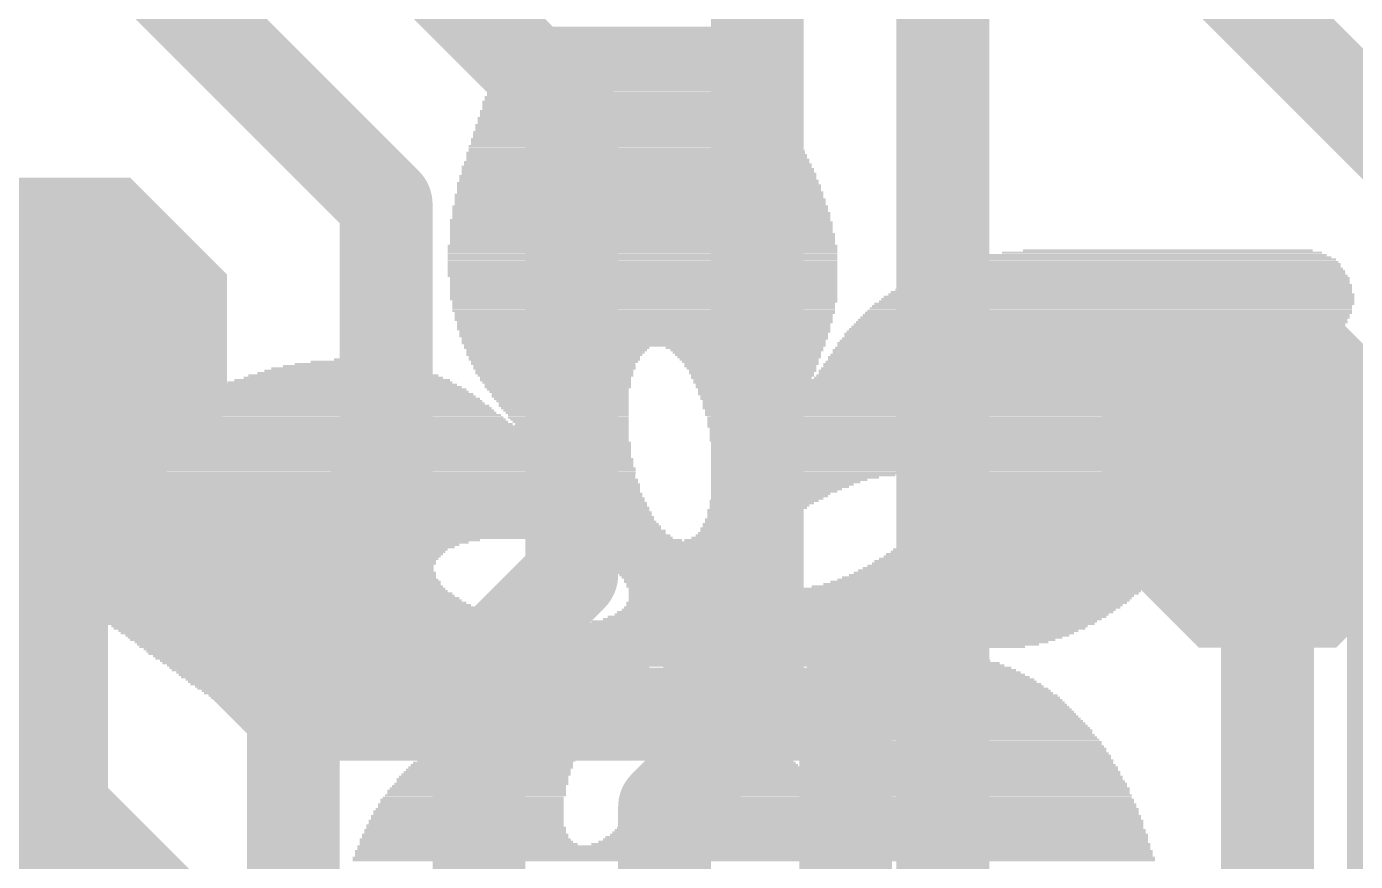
# Model space of a CAD drawing. Extents: x -8.4 to 31.7, y -7.2 to 47.3.
# Drawn here: x 9.937 to 13.576, y 12.932 to 15.218 of the extents above; entities that cross this region are included whole.
import ezdxf

# ---------------------------------------------------------------- set-up
doc = ezdxf.new("R2010")
doc.units = 0
for name, color, linetype in [('1', 12, 'CONTINUOUS'), ('16', 132, 'CONTINUOUS'), ('18', 110, 'CONTINUOUS'), ('22', 6, 'CONTINUOUS')]:
    doc.layers.add(name, color=color, linetype=linetype)

# ---------------------------------------------------------------- blocks, each defined once
blk = doc.blocks.new('RECT')
blk.add_solid([(-0.5, -0.5), (0.5, -0.5), (-0.5, 0.5), (0.5, 0.5)])
blk = doc.blocks.new('OCTAGONV')
at = {"const_width": 0.5}
blk.add_lwpolyline([(-0.25, -0.1036), (-0.25, 0.1036), (-0.1036, 0.25), (0.1036, 0.25), (0.25, 0.1036), (0.25, -0.1036), (0.1036, -0.25), (-0.1036, -0.25), (-0.25, -0.1036), (-0.25, 0.1036)], dxfattribs=at)

msp = doc.modelspace()

# ---------------------------------------------------------------- linework, layer by layer
at = {"layer": '1', "const_width": 0.254}
for points in [[(10.033, 13.97), (10.033, 14.351)], [(10.68, 12.434), (8.89, 14.224)], [(10.668, 13.335), (10.033, 13.97)], [(13.68, 13.625), (13.335, 13.97)], [(13.68, 11.4), (13.68, 13.625)], [(12.18, 13.335), (10.668, 13.335)], [(12.18, 11.4), (12.18, 13.335)]]:
    msp.add_lwpolyline(points, dxfattribs=at)
at = {"layer": '1', "const_width": 0.127}
for points in [[(10.0965, 14.351, 1), (9.9695, 14.351)], [(10.0779, 14.0149, 1), (9.9881, 13.9251)], [(13.3799, 14.0149, 1), (13.2901, 13.9251)], [(9.9695, 13.97, 1), (10.0965, 13.97)], [(13.7435, 13.625, 1), (13.6165, 13.625)], [(13.6351, 13.5801, 1), (13.7249, 13.6699)], [(10.668, 13.3985, 1), (10.668, 13.2715)], [(10.6231, 13.2901, 1), (10.7129, 13.3799)], [(12.2435, 13.335, 1), (12.1165, 13.335)], [(12.18, 13.2715, 1), (12.18, 13.3985)]]:
    msp.add_lwpolyline(points, format="xyb", dxfattribs=at)
at = {"layer": '16', "const_width": 0.254}
for points in [[(11.43, 14.986), (7.874, 18.542)], [(12.446, 9.017), (12.446, 17.272)], [(10.922, 14.732), (9.271, 16.383)], [(11.938, 13.335), (11.938, 15.875)], [(13.081, 15.494), (14.224, 14.351)], [(11.43, 13.716), (11.43, 14.986)], [(10.922, 13.97), (10.922, 14.732)], [(10.033, 7.874), (10.033, 14.351)], [(10.668, 13.716), (10.922, 13.97)], [(13.335, 9.398), (13.335, 13.97)], [(10.668, 7.366), (10.668, 13.716)], [(11.176, 13.462), (11.43, 13.716)], [(11.176, 6.477), (11.176, 13.462)], [(11.684, 13.081), (11.938, 13.335)], [(11.684, 7.874), (11.684, 13.081)]]:
    msp.add_lwpolyline(points, dxfattribs=at)
at = {"layer": '16', "const_width": 0.127}
for points in [[(11.4935, 14.986, 1), (11.3665, 14.986)], [(11.3851, 14.9411, 1), (11.4749, 15.0309)], [(10.9855, 14.732, 1), (10.8585, 14.732)], [(10.8771, 14.6871, 1), (10.9669, 14.7769)], [(10.0965, 14.351, 1), (9.9695, 14.351)], [(10.9669, 13.9251, 1), (10.8771, 14.0149)], [(13.3985, 13.97, 1), (13.2715, 13.97)], [(10.8585, 13.97, 1), (10.9855, 13.97)], [(10.7315, 13.716, 1), (10.6045, 13.716)], [(11.4749, 13.6711, 1), (11.3851, 13.7609)], [(10.6231, 13.7609, 1), (10.7129, 13.6711)], [(11.3665, 13.716, 1), (11.4935, 13.716)], [(11.2395, 13.462, 1), (11.1125, 13.462)], [(11.1311, 13.5069, 1), (11.2209, 13.4171)], [(11.9829, 13.2901, 1), (11.8931, 13.3799)], [(11.8745, 13.335, 1), (12.0015, 13.335)], [(11.7475, 13.081, 1), (11.6205, 13.081)], [(11.6391, 13.1259, 1), (11.7289, 13.0361)]]:
    msp.add_lwpolyline(points, format="xyb", dxfattribs=at)

# ---------------------------------------------------------------- block references
at = {"layer": '18', "xscale": 0.9064, "yscale": 0.9064}
for p in [(10.033, 14.351), (10.033, 14.351), (13.335, 13.97), (13.335, 13.97)]:
    msp.add_blockref('OCTAGONV', p, dxfattribs=at)
at = {"layer": '22', "rotation": 180}
for p, xscale, yscale in [((11.5443, 15.2083), 0.5906, 0.0063), ((11.5443, 15.2146), 0.5778, 0.0064), ((11.5507, 15.1702), 0.6287, 0.0063), ((11.5475, 15.1892), 0.6096, 0.0064), ((11.5507, 15.1829), 0.6159, 0.0063), ((11.5539, 15.1765), 0.6223, 0.0064), ((11.5475, 15.2019), 0.5969, 0.0064), ((11.5475, 15.1956), 0.5969, 0.0063), ((11.557, 15.1448), 0.654, 0.0063), ((11.5602, 15.1384), 0.6604, 0.0064), ((11.5538, 15.1638), 0.635, 0.0064), ((11.557, 15.1575), 0.6414, 0.0063), ((11.557, 15.1511), 0.6414, 0.0064), ((11.5633, 15.1067), 0.6921, 0.0063), ((11.5666, 15.1003), 0.6985, 0.0064), ((11.5633, 15.1194), 0.6795, 0.0063), ((11.5602, 15.1257), 0.6731, 0.0064), ((11.5665, 15.113), 0.6858, 0.0064), ((11.5633, 15.1321), 0.6667, 0.0063), ((11.5729, 15.0686), 0.7366, 0.0063), ((11.5729, 15.0622), 0.7366, 0.0064), ((11.5665, 15.0876), 0.7112, 0.0064), ((11.5697, 15.0813), 0.7176, 0.0063), ((11.5729, 15.0749), 0.7239, 0.0064), ((11.5697, 15.094), 0.7048, 0.0063), ((11.5824, 15.0241), 0.781, 0.0064), ((11.5761, 15.0495), 0.7557, 0.0064), ((11.5792, 15.0432), 0.762, 0.0063), ((11.5792, 15.0368), 0.762, 0.0064), ((11.5824, 15.0305), 0.7684, 0.0063), ((11.5761, 15.0559), 0.7429, 0.0063), ((11.5824, 15.0114), 0.7938, 0.0064), ((11.5856, 15.0051), 0.8001, 0.0063), ((11.5888, 14.9987), 0.8065, 0.0064), ((11.5888, 14.9924), 0.8065, 0.0063), ((11.5824, 15.0178), 0.781, 0.0063), ((11.5919, 14.967), 0.8382, 0.0063), ((11.5951, 14.9606), 0.8446, 0.0064), ((11.5983, 14.9543), 0.8509, 0.0063), ((11.592, 14.9797), 0.8255, 0.0063), ((11.5951, 14.9733), 0.8318, 0.0064), ((11.5888, 14.986), 0.8191, 0.0064), ((11.5983, 14.9289), 0.8763, 0.0063), ((11.6014, 14.9225), 0.8827, 0.0064), ((11.6014, 14.9162), 0.8827, 0.0063), ((11.5951, 14.9479), 0.8572, 0.0064), ((11.5983, 14.9416), 0.8636, 0.0063), ((11.5983, 14.9352), 0.8636, 0.0064), ((11.6046, 14.8908), 0.9144, 0.0063), ((11.6046, 14.8844), 0.9144, 0.0064), ((11.6014, 14.9098), 0.8953, 0.0064), ((11.6047, 14.9035), 0.9017, 0.0063), ((11.6047, 14.8971), 0.9017, 0.0064), ((11.6078, 14.8463), 0.9462, 0.0064), ((11.6047, 14.8717), 0.9271, 0.0064), ((11.6078, 14.8654), 0.9334, 0.0063), ((11.6078, 14.859), 0.9334, 0.0064), ((11.611, 14.8527), 0.9398, 0.0063), ((11.6078, 14.878), 0.9208, 0.0063), ((11.611, 14.8082), 0.9779, 0.0064), ((11.6078, 14.8336), 0.9588, 0.0064), ((11.611, 14.8273), 0.9652, 0.0063), ((11.611, 14.8209), 0.9652, 0.0064), ((11.6142, 14.8146), 0.9715, 0.0063), ((11.611, 14.8399), 0.9525, 0.0063), ((11.611, 14.7892), 0.9906, 0.0063), ((11.6142, 14.7828), 0.9969, 0.0064), ((11.6142, 14.7765), 0.9969, 0.0063), ((11.6142, 14.7701), 0.9969, 0.0064), ((11.6142, 14.7955), 0.9843, 0.0064), ((11.611, 14.8018), 0.9779, 0.0063), ((11.6173, 14.7447), 1.016, 0.0064), ((11.6173, 14.7384), 1.016, 0.0063), ((11.6142, 14.7574), 1.0097, 0.0064), ((11.6142, 14.7511), 1.0097, 0.0063), ((11.6174, 14.7637), 1.0033, 0.0063), ((11.6174, 14.7256), 1.0287, 0.0063), ((11.6174, 14.7193), 1.0287, 0.0064), ((11.6174, 14.713), 1.0287, 0.0063), ((11.6205, 14.7066), 1.035, 0.0064), ((11.6205, 14.7003), 1.035, 0.0063), ((11.6173, 14.732), 1.016, 0.0064), ((11.6173, 14.6875), 1.0414, 0.0063), ((11.6205, 14.6812), 1.0478, 0.0064), ((11.6205, 14.6749), 1.0478, 0.0063), ((11.6205, 14.6685), 1.0478, 0.0064), ((11.6205, 14.6622), 1.0478, 0.0063), ((11.6205, 14.6939), 1.035, 0.0064), ((11.6205, 14.6558), 1.0478, 0.0064), ((11.6237, 14.6494), 1.0541, 0.0063), ((11.6237, 14.6431), 1.0541, 0.0064), ((11.6237, 14.6368), 1.0541, 0.0063), ((11.6237, 14.6304), 1.0541, 0.0064), ((11.6237, 14.6241), 1.0541, 0.0063), ((11.6237, 14.6177), 1.0668, 0.0064), ((11.6237, 14.6113), 1.0668, 0.0063), ((11.6237, 14.605), 1.0668, 0.0064), ((11.6237, 14.5987), 1.0668, 0.0063), ((11.6237, 14.5923), 1.0668, 0.0064), ((13.0334, 14.5923), 0.9271, 0.0064), ((13.0461, 14.5987), 0.8763, 0.0063), ((13.062, 14.605), 0.7937, 0.0064), ((11.6237, 14.586), 1.0668, 0.0063), ((11.6237, 14.5796), 1.0668, 0.0064), ((11.6237, 14.5732), 1.0668, 0.0063), ((11.6237, 14.5669), 1.0668, 0.0064), ((11.6237, 14.5606), 1.0668, 0.0063), ((11.6237, 14.5542), 1.0668, 0.0064), ((12.9858, 14.5542), 1.1113, 0.0064), ((12.9921, 14.5606), 1.0858, 0.0063), ((13.0016, 14.5669), 1.0668, 0.0064), ((13.008, 14.5732), 1.0414, 0.0063), ((13.0175, 14.5796), 1.0096, 0.0064), ((13.0239, 14.586), 0.9715, 0.0063), ((11.6237, 14.5479), 1.0668, 0.0063), ((11.6237, 14.5415), 1.0668, 0.0064), ((11.6237, 14.5352), 1.0668, 0.0063), ((11.6269, 14.5288), 1.0605, 0.0064), ((11.6269, 14.5225), 1.0605, 0.0063), ((11.6269, 14.5161), 1.0605, 0.0064), ((12.954, 14.5161), 1.2128, 0.0064), ((12.9604, 14.5225), 1.2001, 0.0063), ((12.9667, 14.5288), 1.1874, 0.0064), ((12.9699, 14.5352), 1.1684, 0.0063), ((12.9731, 14.5415), 1.1493, 0.0064), ((12.9825, 14.5479), 1.1303, 0.0063), ((11.6269, 14.5098), 1.0605, 0.0063), ((11.6269, 14.5034), 1.0605, 0.0064), ((11.6269, 14.4971), 1.0605, 0.0063), ((11.6269, 14.4907), 1.0605, 0.0064), ((11.6269, 14.4844), 1.0605, 0.0063), ((11.6269, 14.478), 1.0605, 0.0064), ((12.9286, 14.478), 1.289, 0.0064), ((12.935, 14.4844), 1.2763, 0.0063), ((12.935, 14.4907), 1.2637, 0.0064), ((12.9413, 14.4971), 1.251, 0.0063), ((12.9445, 14.5034), 1.2446, 0.0064), ((12.9509, 14.5098), 1.2319, 0.0063), ((11.6269, 14.4717), 1.0605, 0.0063), ((11.6301, 14.4653), 1.0541, 0.0064), ((11.6269, 14.459), 1.0477, 0.0063), ((11.6269, 14.4526), 1.0477, 0.0064), ((11.6269, 14.4463), 1.0477, 0.0063), ((12.9064, 14.4463), 1.3208, 0.0063), ((12.9096, 14.4526), 1.3145, 0.0064), ((12.9159, 14.459), 1.3144, 0.0063), ((12.9223, 14.4653), 1.3017, 0.0064), ((12.9254, 14.4717), 1.2954, 0.0063), ((11.6269, 14.4399), 1.0477, 0.0064), ((11.63, 14.4336), 1.0414, 0.0063), ((11.6269, 14.4272), 1.0351, 0.0064), ((11.6269, 14.4209), 1.0351, 0.0063), ((11.6269, 14.4145), 1.0351, 0.0064), ((11.6301, 14.4082), 1.0287, 0.0063), ((12.881, 14.4082), 1.3462, 0.0063), ((12.8841, 14.4145), 1.3399, 0.0064), ((12.8905, 14.4209), 1.3398, 0.0063), ((12.8937, 14.4272), 1.3335, 0.0064), ((12.9001, 14.4336), 1.3335, 0.0063), ((12.9032, 14.4399), 1.3272, 0.0064), ((11.6269, 14.4018), 1.0223, 0.0064), ((11.6269, 14.3955), 1.0223, 0.0063), ((11.6269, 14.3891), 1.0223, 0.0064), ((11.63, 14.3828), 1.016, 0.0063), ((11.6269, 14.3764), 1.0097, 0.0064), ((11.6269, 14.3701), 1.0097, 0.0063), ((12.8524, 14.3701), 1.3526, 0.0063), ((12.8556, 14.3764), 1.3589, 0.0064), ((12.862, 14.3828), 1.3589, 0.0063), ((12.8651, 14.3891), 1.3526, 0.0064), ((12.8715, 14.3955), 1.3525, 0.0063), ((12.8746, 14.4018), 1.3462, 0.0064), ((11.6269, 14.3574), 0.9969, 0.0063), ((11.6269, 14.351), 0.9969, 0.0064), ((11.6301, 14.3637), 1.0033, 0.0064), ((11.63, 14.3447), 0.9906, 0.0063), ((11.3887, 14.3383), 0.508, 0.0064), ((11.9031, 14.3383), 0.4318, 0.0064), ((12.8302, 14.3383), 1.3589, 0.0064), ((12.8334, 14.3447), 1.3525, 0.0063), ((12.8366, 14.351), 1.3589, 0.0064), ((12.8429, 14.3574), 1.3589, 0.0063), ((12.846, 14.3637), 1.3525, 0.0064), ((10.8204, 14.3002), 0.2096, 0.0064), ((10.8236, 14.3066), 0.0889, 0.0063), ((11.3887, 14.332), 0.4953, 0.0063), ((11.3856, 14.3256), 0.4889, 0.0064), ((11.3824, 14.3193), 0.4826, 0.0063), ((11.3824, 14.3129), 0.4699, 0.0064), ((11.3824, 14.3066), 0.4699, 0.0063), ((11.3824, 14.3002), 0.4572, 0.0064), ((11.9095, 14.332), 0.4191, 0.0063), ((11.9094, 14.3256), 0.4064, 0.0064), ((11.9126, 14.3193), 0.4, 0.0063), ((11.9158, 14.3129), 0.3937, 0.0064), ((11.9158, 14.3066), 0.381, 0.0063), ((11.919, 14.3002), 0.3747, 0.0064), ((12.8016, 14.3002), 1.3526, 0.0064), ((12.8079, 14.3066), 1.3525, 0.0063), ((12.8112, 14.3129), 1.3589, 0.0064), ((12.8143, 14.3193), 1.3526, 0.0063), ((12.8239, 14.332), 1.3589, 0.0063), ((12.8207, 14.3256), 1.3525, 0.0064), ((10.8046, 14.2621), 0.5207, 0.0064), ((10.8077, 14.2685), 0.4762, 0.0063), ((10.8109, 14.2748), 0.4445, 0.0064), ((10.8109, 14.2812), 0.4064, 0.0063), ((10.814, 14.2875), 0.3493, 0.0064), ((10.8173, 14.2939), 0.2921, 0.0063), ((11.3792, 14.2939), 0.4508, 0.0063), ((11.3824, 14.2875), 0.4445, 0.0064), ((11.3824, 14.2812), 0.4445, 0.0063), ((11.3824, 14.2748), 0.4318, 0.0064), ((11.3824, 14.2685), 0.4318, 0.0063), ((11.3856, 14.2621), 0.4255, 0.0064), ((11.9222, 14.2939), 0.3683, 0.0063), ((11.919, 14.2875), 0.3619, 0.0064), ((11.9221, 14.2812), 0.3556, 0.0063), ((11.9253, 14.2748), 0.3492, 0.0064), ((11.9222, 14.2685), 0.3429, 0.0063), ((11.9253, 14.2621), 0.3366, 0.0064), ((12.7762, 14.2621), 1.3526, 0.0064), ((12.7826, 14.2748), 1.3525, 0.0064), ((12.7826, 14.2685), 1.3525, 0.0063), ((12.7889, 14.2812), 1.3526, 0.0063), ((12.7953, 14.2875), 1.3525, 0.0064), ((12.7985, 14.2939), 1.3589, 0.0063), ((10.7823, 14.224), 0.7176, 0.0064), ((10.7887, 14.2304), 0.6795, 0.0063), ((10.7919, 14.2367), 0.6477, 0.0064), ((10.795, 14.2431), 0.616, 0.0063), ((10.8014, 14.2494), 0.5905, 0.0064), ((10.8046, 14.2558), 0.5461, 0.0063), ((11.3856, 14.2558), 0.4127, 0.0063), ((11.3856, 14.2494), 0.4127, 0.0064), ((11.3887, 14.2431), 0.4064, 0.0063), ((11.3919, 14.2367), 0.4, 0.0064), ((11.3919, 14.2304), 0.4, 0.0063), ((11.3919, 14.224), 0.3874, 0.0064), ((11.9221, 14.2558), 0.3302, 0.0063), ((12.6016, 14.2494), 1.6764, 0.0064), ((12.6016, 14.2431), 1.6764, 0.0063), ((12.5984, 14.2304), 1.6574, 0.0063), ((12.6016, 14.2367), 1.6637, 0.0064), ((12.5984, 14.224), 1.6446, 0.0064), ((12.7698, 14.2558), 1.3525, 0.0063), ((10.7569, 14.1923), 0.8572, 0.0063), ((10.7633, 14.1986), 0.8319, 0.0064), ((10.7665, 14.205), 0.8001, 0.0063), ((10.7728, 14.2113), 0.7747, 0.0064), ((10.7791, 14.2177), 0.7366, 0.0063), ((11.3951, 14.2177), 0.381, 0.0063), ((11.3983, 14.2113), 0.3747, 0.0064), ((11.3983, 14.205), 0.3747, 0.0063), ((11.4015, 14.1986), 0.3683, 0.0064), ((11.4046, 14.1923), 0.362, 0.0063), ((12.5984, 14.2177), 1.6446, 0.0063), ((12.5953, 14.2113), 1.6383, 0.0064), ((12.5952, 14.205), 1.6256, 0.0063), ((12.5952, 14.1986), 1.6256, 0.0064), ((12.5953, 14.1923), 1.6129, 0.0063), ((10.7219, 14.1542), 1.0287, 0.0063), ((10.7252, 14.1605), 0.9969, 0.0064), ((10.7315, 14.1669), 0.9716, 0.0063), ((10.741, 14.1732), 0.9398, 0.0064), ((10.7442, 14.1796), 0.9208, 0.0063), ((10.7506, 14.1859), 0.8827, 0.0064), ((11.4078, 14.1859), 0.3556, 0.0064), ((11.4078, 14.1796), 0.3556, 0.0063), ((11.4109, 14.1732), 0.3493, 0.0064), ((11.4142, 14.1669), 0.3429, 0.0063), ((11.4173, 14.1605), 0.3366, 0.0064), ((11.4205, 14.1542), 0.3302, 0.0063), ((12.5889, 14.1796), 1.6002, 0.0063), ((12.5889, 14.1732), 1.6002, 0.0064), ((12.5921, 14.1859), 1.6065, 0.0064), ((12.5857, 14.1605), 1.5812, 0.0064), ((12.5825, 14.1542), 1.5748, 0.0063), ((12.5889, 14.1669), 1.5875, 0.0063), ((10.8395, 14.1161), 1.4923, 0.0063), ((10.8458, 14.1224), 1.4796, 0.0064), ((10.6966, 14.1288), 1.143, 0.0063), ((10.703, 14.1351), 1.1049, 0.0064), ((10.7061, 14.1415), 1.0858, 0.0063), ((10.7157, 14.1478), 1.0541, 0.0064), ((11.4205, 14.1478), 0.3302, 0.0064), ((11.4237, 14.1415), 0.3239, 0.0063), ((11.4268, 14.1351), 0.3175, 0.0064), ((11.43, 14.1288), 0.3112, 0.0063), ((12.5793, 14.1351), 1.5557, 0.0064), ((12.5857, 14.1478), 1.5684, 0.0064), ((12.5826, 14.1415), 1.5621, 0.0063), ((12.5762, 14.1288), 1.5494, 0.0063), ((12.5762, 14.1224), 1.5494, 0.0064), ((12.5762, 14.1161), 1.5367, 0.0063), ((10.7823, 14.078), 1.6192, 0.0063), ((10.7855, 14.0843), 1.6002, 0.0064), ((10.7982, 14.0907), 1.5748, 0.0063), ((10.8077, 14.097), 1.5558, 0.0064), ((10.8173, 14.1034), 1.5367, 0.0063), ((10.8268, 14.1097), 1.5177, 0.0064), ((12.573, 14.1097), 1.5304, 0.0064), ((12.5698, 14.1034), 1.524, 0.0063), ((12.5698, 14.097), 1.524, 0.0064), ((12.5667, 14.0907), 1.5177, 0.0063), ((12.5635, 14.0843), 1.5113, 0.0064), ((12.5635, 14.078), 1.4986, 0.0063), ((10.7347, 14.0462), 1.7145, 0.0064), ((10.7442, 14.0526), 1.6954, 0.0063), ((10.7506, 14.0589), 1.6827, 0.0064), ((10.76, 14.0653), 1.6637, 0.0063), ((10.7696, 14.0716), 1.6446, 0.0064), ((12.5635, 14.0716), 1.4986, 0.0064), ((12.5603, 14.0653), 1.4922, 0.0063), ((12.5572, 14.0589), 1.4859, 0.0064), ((12.5572, 14.0526), 1.4859, 0.0063), ((12.554, 14.0462), 1.4795, 0.0064), ((10.7125, 14.0081), 1.7843, 0.0064), ((10.7125, 14.0145), 1.7717, 0.0063), ((10.7188, 14.0208), 1.759, 0.0064), ((10.722, 14.0272), 1.7526, 0.0063), ((10.7284, 14.0335), 1.7399, 0.0064), ((10.7283, 14.0399), 1.7272, 0.0063), ((12.5412, 14.0145), 1.4541, 0.0063), ((12.5508, 14.0399), 1.4732, 0.0063), ((12.5476, 14.0335), 1.4668, 0.0064), ((12.5476, 14.0272), 1.4668, 0.0063), ((12.5445, 14.0208), 1.4605, 0.0064), ((12.5381, 14.0081), 1.4478, 0.0064), ((10.7061, 13.97), 1.8098, 0.0064), ((10.7061, 13.9891), 1.797, 0.0063), ((10.7061, 13.9827), 1.797, 0.0064), ((10.7093, 13.9764), 1.8034, 0.0063), ((10.7093, 13.9954), 1.7907, 0.0064), ((10.7125, 14.0018), 1.7843, 0.0063), ((12.5381, 14.0018), 1.4478, 0.0063), ((12.5349, 13.9954), 1.4414, 0.0064), ((12.065, 13.9891), 0.5016, 0.0063), ((12.0428, 13.9827), 0.4572, 0.0064), ((12.0269, 13.9764), 0.4254, 0.0063), ((12.0174, 13.97), 0.4064, 0.0064), ((12.7985, 13.9891), 0.9017, 0.0063), ((12.8111, 13.9827), 0.8636, 0.0064), ((12.8207, 13.9764), 0.8445, 0.0063), ((12.8207, 13.97), 0.8319, 0.0064), ((10.7061, 13.951), 1.8224, 0.0063), ((10.7061, 13.9446), 1.8224, 0.0064), ((10.7093, 13.9383), 1.8288, 0.0063), ((10.7093, 13.9637), 1.8161, 0.0063), ((10.7093, 13.9573), 1.8161, 0.0064), ((11.9856, 13.9446), 0.3429, 0.0064), ((12.0079, 13.9637), 0.3873, 0.0063), ((12.0015, 13.9573), 0.3746, 0.0064), ((11.992, 13.951), 0.3556, 0.0063), ((11.9761, 13.9383), 0.3238, 0.0063), ((12.8207, 13.9637), 0.8191, 0.0063), ((12.8238, 13.9573), 0.8128, 0.0064), ((12.8207, 13.951), 0.8065, 0.0063), ((12.8207, 13.9446), 0.7937, 0.0064), ((12.8175, 13.9383), 0.7874, 0.0063), ((10.7093, 13.9319), 1.8288, 0.0064), ((10.7188, 13.9002), 1.8478, 0.0063), ((10.7125, 13.9256), 1.8351, 0.0063), ((10.7125, 13.9192), 1.8351, 0.0064), ((10.7157, 13.9129), 1.8415, 0.0063), ((10.7157, 13.9065), 1.8415, 0.0064), ((11.9507, 13.9129), 0.2858, 0.0063), ((11.9571, 13.9192), 0.2985, 0.0064), ((11.9444, 13.9065), 0.2731, 0.0064), ((11.9412, 13.9002), 0.2667, 0.0063), ((11.9666, 13.9256), 0.3048, 0.0063), ((11.973, 13.9319), 0.3175, 0.0064), ((12.8016, 13.9002), 0.7684, 0.0063), ((12.8048, 13.9129), 0.7747, 0.0063), ((12.8048, 13.9065), 0.7747, 0.0064), ((12.8175, 13.9319), 0.7874, 0.0064), ((12.8143, 13.9256), 0.781, 0.0063), ((12.8112, 13.9192), 0.7747, 0.0064), ((10.7188, 13.8938), 1.8478, 0.0064), ((10.722, 13.8875), 1.8542, 0.0063), ((10.722, 13.8811), 1.8542, 0.0064), ((10.7283, 13.8748), 1.8542, 0.0063), ((10.7283, 13.8684), 1.8542, 0.0064), ((10.7347, 13.862), 1.8542, 0.0063), ((11.9126, 13.8684), 0.235, 0.0064), ((11.9063, 13.862), 0.2223, 0.0063), ((11.9317, 13.8938), 0.2603, 0.0064), ((11.9285, 13.8875), 0.254, 0.0063), ((11.9222, 13.8811), 0.2413, 0.0064), ((11.919, 13.8748), 0.2349, 0.0063), ((12.7762, 13.862), 0.7684, 0.0063), ((12.7794, 13.8684), 0.762, 0.0064), ((12.7826, 13.8748), 0.7683, 0.0063), ((12.7889, 13.8811), 0.7684, 0.0064), ((12.7953, 13.8938), 0.7683, 0.0064), ((12.7921, 13.8875), 0.762, 0.0063), ((10.7378, 13.8557), 1.8605, 0.0064), ((10.7442, 13.8494), 1.8606, 0.0063), ((10.7442, 13.843), 1.8606, 0.0064), ((10.7538, 13.8367), 1.8669, 0.0063), ((10.7569, 13.8303), 1.8606, 0.0064), ((10.7665, 13.8239), 1.8669, 0.0063), ((11.8745, 13.8239), 0.2096, 0.0063), ((11.8809, 13.8303), 0.2095, 0.0064), ((11.8903, 13.843), 0.2159, 0.0064), ((11.8872, 13.8367), 0.2096, 0.0063), ((11.8999, 13.8557), 0.2222, 0.0064), ((11.8968, 13.8494), 0.2159, 0.0063), ((12.7413, 13.8239), 0.7747, 0.0063), ((12.754, 13.8367), 0.7747, 0.0063), ((12.7508, 13.8303), 0.7684, 0.0064), ((12.7635, 13.8494), 0.7684, 0.0063), ((12.7603, 13.843), 0.762, 0.0064), ((12.7698, 13.8557), 0.7683, 0.0064), ((10.7728, 13.8176), 1.8669, 0.0064), ((10.5125, 13.8113), 1.3335, 0.0063), ((10.4997, 13.8049), 1.2954, 0.0064), ((10.4934, 13.7986), 1.2573, 0.0063), ((10.4902, 13.7922), 1.2382, 0.0064), ((11.5189, 13.8113), 0.4254, 0.0063), ((11.6586, 13.8049), 0.616, 0.0064), ((11.6713, 13.7986), 0.5778, 0.0063), ((11.6809, 13.7922), 0.5461, 0.0064), ((11.8523, 13.8113), 0.2286, 0.0063), ((11.865, 13.8176), 0.2159, 0.0064), ((12.7127, 13.7922), 0.781, 0.0064), ((12.7191, 13.7986), 0.7811, 0.0063), ((12.7254, 13.8049), 0.781, 0.0064), ((12.7317, 13.8113), 0.7811, 0.0063), ((12.735, 13.8176), 0.7747, 0.0064), ((10.4839, 13.7858), 1.2129, 0.0063), ((10.487, 13.7795), 1.1938, 0.0064), ((10.487, 13.7732), 1.1811, 0.0063), ((10.487, 13.7668), 1.1684, 0.0064), ((10.4902, 13.7605), 1.1494, 0.0063), ((10.4902, 13.7541), 1.1366, 0.0064), ((11.6904, 13.7858), 0.5143, 0.0063), ((11.6967, 13.7795), 0.5016, 0.0064), ((11.7031, 13.7732), 0.4763, 0.0063), ((11.7094, 13.7668), 0.4636, 0.0064), ((11.7157, 13.7605), 0.4381, 0.0063), ((11.7189, 13.7541), 0.4318, 0.0064), ((12.6651, 13.7541), 0.8128, 0.0064), ((12.6746, 13.7605), 0.8064, 0.0063), ((12.6842, 13.7668), 0.8001, 0.0064), ((12.6905, 13.7732), 0.8001, 0.0063), ((12.7, 13.7795), 0.7938, 0.0064), ((12.7064, 13.7858), 0.7937, 0.0063), ((10.4934, 13.7477), 1.1303, 0.0063), ((10.4966, 13.7414), 1.1113, 0.0064), ((10.4998, 13.7351), 1.1049, 0.0063), ((10.5061, 13.7287), 1.0922, 0.0064), ((10.5124, 13.7224), 1.0922, 0.0063), ((10.5156, 13.716), 1.0858, 0.0064), ((11.7253, 13.7477), 0.4191, 0.0063), ((11.7316, 13.7414), 0.4064, 0.0064), ((11.7348, 13.7351), 0.4, 0.0063), ((11.7412, 13.7287), 0.3873, 0.0064), ((11.7443, 13.7224), 0.381, 0.0063), ((11.7475, 13.716), 0.3746, 0.0064), ((12.6111, 13.716), 0.8446, 0.0064), ((12.6238, 13.7224), 0.8446, 0.0063), ((12.6302, 13.7287), 0.8319, 0.0064), ((12.6397, 13.7351), 0.8255, 0.0063), ((12.6492, 13.7414), 0.8192, 0.0064), ((12.6587, 13.7477), 0.8128, 0.0063), ((10.522, 13.7096), 1.0731, 0.0063), ((10.5283, 13.7033), 1.0732, 0.0064), ((10.5347, 13.697), 1.0731, 0.0063), ((10.541, 13.6906), 1.0604, 0.0064), ((10.5473, 13.6843), 1.0605, 0.0063), ((10.5569, 13.6779), 1.0541, 0.0064), ((11.7538, 13.7096), 0.3747, 0.0063), ((11.7571, 13.7033), 0.3683, 0.0064), ((11.7602, 13.697), 0.3746, 0.0063), ((11.776, 13.6843), 0.3937, 0.0063), ((11.7666, 13.6906), 0.3747, 0.0064), ((11.7888, 13.6779), 0.4064, 0.0064), ((12.5254, 13.6779), 0.9398, 0.0064), ((12.5444, 13.6843), 0.9144, 0.0063), ((12.5635, 13.6906), 0.889, 0.0064), ((12.5762, 13.697), 0.8763, 0.0063), ((12.5889, 13.7033), 0.8636, 0.0064), ((12.5984, 13.7096), 0.8572, 0.0063), ((10.5633, 13.6715), 1.0541, 0.0063), ((10.5728, 13.6652), 1.0605, 0.0064), ((10.5823, 13.6589), 1.0541, 0.0063), ((10.5918, 13.6525), 1.0604, 0.0064), ((10.6014, 13.6462), 1.0541, 0.0063), ((12.2873, 13.6715), 1.4033, 0.0063), ((12.2841, 13.6652), 1.397, 0.0064), ((12.2778, 13.6589), 1.3843, 0.0063), ((12.2746, 13.6525), 1.3779, 0.0064), ((12.2714, 13.6462), 1.3716, 0.0063), ((10.6109, 13.6398), 1.0605, 0.0064), ((10.6235, 13.6334), 1.0605, 0.0063), ((10.6331, 13.6271), 1.0668, 0.0064), ((10.6458, 13.6208), 1.0795, 0.0063), ((10.6616, 13.6144), 1.0859, 0.0064), ((10.6744, 13.6081), 1.0985, 0.0063), ((12.2238, 13.6081), 1.3525, 0.0063), ((12.2332, 13.6144), 1.3589, 0.0064), ((12.2428, 13.6208), 1.3526, 0.0063), ((12.2523, 13.6271), 1.3589, 0.0064), ((12.265, 13.6398), 1.3716, 0.0064), ((12.2587, 13.6334), 1.3589, 0.0063), ((10.6902, 13.6017), 1.1176, 0.0064), ((10.7061, 13.5953), 1.124, 0.0063), ((10.7284, 13.589), 1.1557, 0.0064), ((10.7569, 13.5827), 1.2002, 0.0063), ((11.5062, 13.5763), 2.6734, 0.0064), ((11.5062, 13.57), 2.6606, 0.0063), ((12.1507, 13.5827), 1.4224, 0.0063), ((12.1761, 13.589), 1.3843, 0.0064), ((12.1984, 13.5953), 1.3653, 0.0063), ((12.2111, 13.6017), 1.3653, 0.0064), ((11.503, 13.5636), 2.6289, 0.0064), ((11.4999, 13.5572), 2.6099, 0.0063), ((11.4999, 13.5509), 2.5845, 0.0064), ((11.4935, 13.5446), 2.559, 0.0063), ((11.4871, 13.5382), 2.5337, 0.0064), ((11.484, 13.5319), 2.5019, 0.0063), ((11.4745, 13.5255), 2.4701, 0.0064), ((11.4586, 13.5191), 2.4257, 0.0063), ((11.3633, 13.5128), 2.2098, 0.0064), ((11.0935, 13.5065), 1.6573, 0.0063), ((11.0903, 13.5001), 1.6383, 0.0064), ((12.2332, 13.5065), 0.5207, 0.0063), ((12.2555, 13.5001), 0.5144, 0.0064), ((11.0935, 13.4938), 1.6193, 0.0063), ((11.0935, 13.4874), 1.6065, 0.0064), ((11.0998, 13.4811), 1.5938, 0.0063), ((11.0998, 13.4747), 1.5812, 0.0064), ((11.1062, 13.4684), 1.5685, 0.0063), ((10.9855, 13.462), 1.3144, 0.0064), ((11.7856, 13.462), 0.2096, 0.0064), ((12.2778, 13.4938), 0.5207, 0.0063), ((12.2904, 13.4874), 0.5334, 0.0064), ((12.3095, 13.4811), 0.5334, 0.0063), ((12.3254, 13.4747), 0.5525, 0.0064), ((12.3381, 13.4684), 0.5525, 0.0063), ((12.3539, 13.462), 0.5588, 0.0064), ((10.9792, 13.4557), 1.2891, 0.0063), ((10.9792, 13.4493), 1.2637, 0.0064), ((10.9792, 13.443), 1.2509, 0.0063), ((10.976, 13.4366), 1.2319, 0.0064), ((10.9792, 13.4303), 1.2129, 0.0063), ((10.9792, 13.4239), 1.2001, 0.0064), ((11.7919, 13.4557), 0.1969, 0.0063), ((11.7919, 13.4493), 0.1841, 0.0064), ((11.7983, 13.443), 0.1842, 0.0063), ((11.7983, 13.4366), 0.1842, 0.0064), ((11.8015, 13.4303), 0.1778, 0.0063), ((11.8015, 13.4239), 0.1778, 0.0064), ((12.3635, 13.4557), 0.5651, 0.0063), ((12.3762, 13.4493), 0.5651, 0.0064), ((12.3857, 13.443), 0.5715, 0.0063), ((12.3952, 13.4366), 0.5778, 0.0064), ((12.4079, 13.4303), 0.5778, 0.0063), ((12.4143, 13.4239), 0.5779, 0.0064), ((10.9792, 13.4176), 1.1875, 0.0063), ((10.9823, 13.4112), 1.1684, 0.0064), ((10.9824, 13.4049), 1.1557, 0.0063), ((10.9855, 13.3985), 1.1366, 0.0064), ((10.9855, 13.3922), 1.124, 0.0063), ((11.8047, 13.4176), 0.1715, 0.0063), ((11.8078, 13.4112), 0.1778, 0.0064), ((11.8078, 13.4049), 0.1778, 0.0063), ((11.8078, 13.3985), 0.1778, 0.0064), ((11.8078, 13.3922), 0.1778, 0.0063), ((12.4238, 13.4176), 0.5842, 0.0063), ((12.4301, 13.4112), 0.5842, 0.0064), ((12.4397, 13.4049), 0.5905, 0.0063), ((12.4492, 13.3985), 0.5842, 0.0064), ((12.4524, 13.3922), 0.5905, 0.0063), ((10.9886, 13.3858), 1.1049, 0.0064), ((10.9887, 13.3795), 1.0922, 0.0063), ((10.9919, 13.3731), 1.0731, 0.0064), ((10.995, 13.3668), 1.0668, 0.0063), ((10.9982, 13.3604), 1.0478, 0.0064), ((10.9982, 13.3541), 1.035, 0.0063), ((11.8141, 13.3731), 0.1905, 0.0064), ((11.8141, 13.3668), 0.1905, 0.0063), ((11.811, 13.3858), 0.1842, 0.0064), ((11.811, 13.3795), 0.1842, 0.0063), ((11.8174, 13.3604), 0.1969, 0.0064), ((11.8174, 13.3541), 0.1969, 0.0063), ((12.465, 13.3858), 0.5905, 0.0064), ((12.4683, 13.3795), 0.5969, 0.0063), ((12.4746, 13.3731), 0.5969, 0.0064), ((12.4809, 13.3668), 0.5969, 0.0063), ((12.4873, 13.3604), 0.5969, 0.0064), ((12.4937, 13.3541), 0.5969, 0.0063), ((11.0014, 13.3477), 1.016, 0.0064), ((11.0077, 13.3414), 1.0033, 0.0063), ((11.0109, 13.335), 0.9842, 0.0064), ((11.0141, 13.3287), 0.9652, 0.0063), ((11.0173, 13.3223), 0.9589, 0.0064), ((11.0236, 13.316), 0.9334, 0.0063), ((11.8269, 13.316), 0.2286, 0.0063), ((11.8205, 13.3477), 0.2032, 0.0064), ((11.8205, 13.3414), 0.2032, 0.0063), ((11.8237, 13.335), 0.2096, 0.0064), ((11.8269, 13.3287), 0.2159, 0.0063), ((11.8269, 13.3223), 0.2159, 0.0064), ((12.5, 13.3477), 0.5969, 0.0064), ((12.5064, 13.3414), 0.5969, 0.0063), ((12.5127, 13.335), 0.5969, 0.0064), ((12.5191, 13.3287), 0.5969, 0.0063), ((12.5222, 13.3223), 0.6032, 0.0064), ((12.5286, 13.316), 0.6033, 0.0063), ((11.03, 13.3096), 0.9207, 0.0064), ((10.8521, 13.3033), 0.5397, 0.0063), ((10.8521, 13.2969), 0.5143, 0.0064), ((10.8553, 13.2906), 0.4826, 0.0063), ((10.8521, 13.2842), 0.4509, 0.0064), ((10.8521, 13.2779), 0.4127, 0.0063), ((11.2872, 13.2779), 0.3683, 0.0063), ((11.2903, 13.2842), 0.362, 0.0064), ((11.2998, 13.2906), 0.3556, 0.0063), ((11.3062, 13.2969), 0.3429, 0.0064), ((11.3125, 13.3033), 0.3429, 0.0063), ((11.8332, 13.2906), 0.254, 0.0063), ((11.8364, 13.2842), 0.2604, 0.0064), ((11.8364, 13.2779), 0.2604, 0.0063), ((11.83, 13.3096), 0.2349, 0.0064), ((11.83, 13.3033), 0.2349, 0.0063), ((11.8333, 13.2969), 0.2413, 0.0064), ((12.5349, 13.3096), 0.6032, 0.0064), ((12.5412, 13.3033), 0.6033, 0.0063), ((12.5444, 13.2969), 0.6096, 0.0064), ((12.5508, 13.2906), 0.6096, 0.0063), ((12.554, 13.2842), 0.6033, 0.0064), ((12.5571, 13.2779), 0.6096, 0.0063), ((10.8521, 13.2715), 0.3747, 0.0064), ((10.8521, 13.2652), 0.3365, 0.0063), ((10.8554, 13.2588), 0.2921, 0.0064), ((10.8585, 13.2525), 0.235, 0.0063), ((10.8585, 13.2461), 0.1588, 0.0064), ((11.2553, 13.2461), 0.3937, 0.0064), ((11.2618, 13.2525), 0.3937, 0.0063), ((11.2649, 13.2588), 0.3874, 0.0064), ((11.2744, 13.2652), 0.381, 0.0063), ((11.2776, 13.2715), 0.3746, 0.0064), ((11.8459, 13.2461), 0.3048, 0.0064), ((11.8396, 13.2652), 0.2794, 0.0063), ((11.846, 13.2525), 0.2921, 0.0063), ((11.8428, 13.2588), 0.2857, 0.0064), ((11.8396, 13.2715), 0.2667, 0.0064), ((12.5635, 13.2715), 0.6096, 0.0064), ((12.5667, 13.2652), 0.6159, 0.0063), ((12.573, 13.2588), 0.616, 0.0064), ((12.5793, 13.2461), 0.6159, 0.0064), ((12.5762, 13.2525), 0.6096, 0.0063), ((11.2236, 13.208), 0.4318, 0.0064), ((11.2268, 13.2144), 0.4254, 0.0063), ((11.23, 13.2207), 0.4191, 0.0064), ((11.2363, 13.2271), 0.4191, 0.0063), ((11.2427, 13.2334), 0.4064, 0.0064), ((11.249, 13.2398), 0.4064, 0.0063), ((11.8555, 13.2144), 0.3493, 0.0063), ((11.8586, 13.208), 0.3556, 0.0064), ((11.8523, 13.2271), 0.3302, 0.0063), ((11.8523, 13.2207), 0.3302, 0.0064), ((11.8491, 13.2398), 0.3112, 0.0063), ((11.8491, 13.2334), 0.3112, 0.0064), ((12.5857, 13.2398), 0.616, 0.0063), ((12.5857, 13.2334), 0.616, 0.0064), ((12.5921, 13.2271), 0.6159, 0.0063), ((12.5953, 13.2207), 0.6223, 0.0064), ((12.5953, 13.2144), 0.6223, 0.0063), ((12.6016, 13.208), 0.6223, 0.0064), ((11.1951, 13.1699), 0.4635, 0.0064), ((11.1982, 13.1763), 0.4572, 0.0063), ((11.2014, 13.1826), 0.4508, 0.0064), ((11.2078, 13.189), 0.4509, 0.0063), ((11.211, 13.1953), 0.4445, 0.0064), ((11.2141, 13.2017), 0.4382, 0.0063), ((11.8681, 13.1763), 0.4127, 0.0063), ((11.8714, 13.1699), 0.4191, 0.0064), ((11.8618, 13.189), 0.3874, 0.0063), ((11.865, 13.1826), 0.3937, 0.0064), ((11.8587, 13.2017), 0.3683, 0.0063), ((11.8618, 13.1953), 0.3746, 0.0064), ((12.6016, 13.2017), 0.6223, 0.0063), ((12.6048, 13.1953), 0.6287, 0.0064), ((12.6111, 13.189), 0.6286, 0.0063), ((12.6111, 13.1826), 0.6286, 0.0064), ((12.6143, 13.1763), 0.635, 0.0063), ((12.6143, 13.1699), 0.635, 0.0064), ((11.1728, 13.1318), 0.4826, 0.0064), ((11.176, 13.1382), 0.4762, 0.0063), ((11.1824, 13.1445), 0.4763, 0.0064), ((11.1856, 13.1572), 0.4699, 0.0064), ((11.1856, 13.1509), 0.4699, 0.0063), ((11.1887, 13.1636), 0.4636, 0.0063), ((11.8903, 13.1318), 0.4953, 0.0064), ((11.884, 13.1382), 0.4826, 0.0063), ((11.8777, 13.1509), 0.4572, 0.0063), ((11.8841, 13.1445), 0.4699, 0.0064), ((11.8713, 13.1636), 0.4318, 0.0063), ((11.8777, 13.1572), 0.4445, 0.0064), ((12.6174, 13.1636), 0.6413, 0.0063), ((12.6174, 13.1572), 0.6413, 0.0064), ((12.6207, 13.1509), 0.6477, 0.0063), ((12.6238, 13.1445), 0.654, 0.0064), ((12.6238, 13.1382), 0.654, 0.0063), ((12.627, 13.1318), 0.6604, 0.0064), ((11.157, 13.1001), 0.5017, 0.0063), ((11.1601, 13.1064), 0.4953, 0.0064), ((11.1665, 13.1128), 0.4953, 0.0063), ((11.1697, 13.1255), 0.4889, 0.0063), ((11.1697, 13.1191), 0.4889, 0.0064), ((11.919, 13.1001), 0.6033, 0.0063), ((11.9095, 13.1064), 0.5715, 0.0064), ((11.8967, 13.1191), 0.5334, 0.0064), ((11.9031, 13.1128), 0.5461, 0.0063), ((11.8936, 13.1255), 0.5143, 0.0063), ((12.6143, 13.1001), 0.7112, 0.0063), ((12.6174, 13.1064), 0.6921, 0.0064), ((12.6207, 13.1191), 0.6731, 0.0064), ((12.6238, 13.1128), 0.6794, 0.0063), ((12.6238, 13.1255), 0.6668, 0.0063), ((11.1475, 13.0683), 0.5207, 0.0064), ((11.1475, 13.062), 0.5207, 0.0063), ((11.1506, 13.0747), 0.5144, 0.0063), ((11.1538, 13.0874), 0.508, 0.0063), ((11.1538, 13.081), 0.508, 0.0064), ((11.157, 13.0937), 0.5017, 0.0064), ((12.2873, 13.062), 1.3907, 0.0063), ((12.2904, 13.0747), 1.3843, 0.0063), ((12.2904, 13.0683), 1.3843, 0.0064), ((12.2904, 13.081), 1.3716, 0.0064), ((12.2936, 13.0874), 1.3652, 0.0063), ((12.2936, 13.0937), 1.3526, 0.0064), ((11.1379, 13.0302), 0.5398, 0.0064), ((11.141, 13.0239), 0.5461, 0.0063), ((11.1411, 13.0429), 0.5334, 0.0064), ((11.1411, 13.0366), 0.5334, 0.0063), ((11.1443, 13.0556), 0.5271, 0.0064), ((11.1443, 13.0493), 0.5271, 0.0063), ((12.2746, 13.0239), 1.4415, 0.0063), ((12.2778, 13.0302), 1.4351, 0.0064), ((12.2809, 13.0366), 1.4288, 0.0063), ((12.2841, 13.0429), 1.4224, 0.0064), ((12.2841, 13.0493), 1.4097, 0.0063), ((12.2873, 13.0556), 1.4033, 0.0064), ((11.1379, 12.9921), 0.5778, 0.0064), ((11.1379, 13.0048), 0.5652, 0.0064), ((11.1379, 12.9985), 0.5652, 0.0063), ((11.1379, 13.0175), 0.5524, 0.0064), ((11.1379, 13.0112), 0.5524, 0.0063), ((12.2619, 12.9921), 1.4923, 0.0064), ((12.2651, 12.9985), 1.4859, 0.0063), ((12.2714, 13.0048), 1.4732, 0.0064), ((12.2713, 13.0112), 1.4605, 0.0063), ((12.2746, 13.0175), 1.4541, 0.0064), ((11.9285, 12.9604), 2.1844, 0.0063), ((11.9285, 12.954), 2.1844, 0.0064), ((11.9284, 12.9731), 2.1717, 0.0063), ((11.9284, 12.9667), 2.1717, 0.0064), ((11.1411, 12.9858), 0.5842, 0.0063), ((11.1475, 12.9794), 0.5969, 0.0064), ((12.2492, 12.9794), 1.5303, 0.0064), ((12.2555, 12.9858), 1.505, 0.0063), ((11.9284, 12.9413), 2.1971, 0.0064), ((11.9284, 12.935), 2.1971, 0.0063), ((11.9285, 12.9477), 2.1844, 0.0063)]:
    msp.add_blockref('RECT', p, dxfattribs=dict(at, xscale=xscale, yscale=yscale))

doc.saveas('drawing.dxf')
